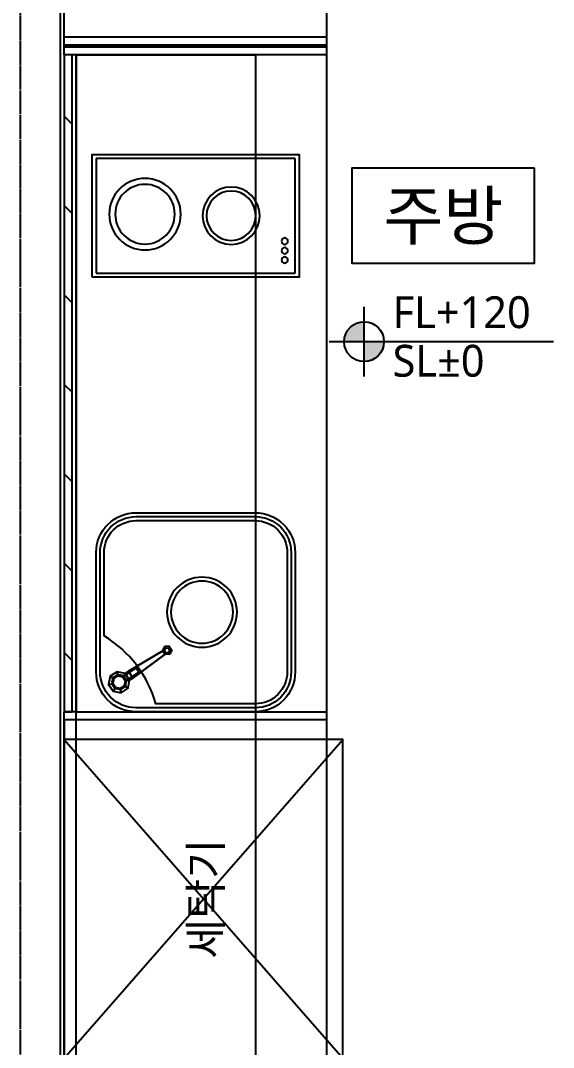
# Model space of a CAD drawing. Extents: x 42284 to 53516, y 22095 to 40513.
# Drawn here: x 46121 to 47460, y 27500 to 30080 of the extents above; entities that cross this region are included whole.
import ezdxf
from ezdxf.enums import TextEntityAlignment as Align

# ---------------------------------------------------------------- set-up
doc = ezdxf.new("R2010")
doc.units = 0
doc.header["$MEASUREMENT"] = 0
doc.linetypes.add('UP-ADD-LT-1', pattern=[62, 60, -1, 0, -1])
doc.linetypes.add('UP-ADD-LT-6', pattern=[1.5, 1, -0.5])
for name, color, linetype in [('25B_A-CEN', 1, 'UP-ADD-LT-1'), ('25B_A-CON', 2, 'Continuous'), ('25B_A-MC', 171, 'Continuous'), ('25B_AA-XXXX-TEXT', 3, 'Continuous'), ('25B_DEFPOINT', 163, 'Continuous'), ('25B_F-KIT', 6, 'Continuous'), ('25B_SYM', 7, 'Continuous'), ('25B_X-25$0$02_F-KIT', 6, 'Continuous'), ('25B_X-25$0$AA-FFXM-KICH', 4, 'Continuous'), ('25B_X-25$0$AA-XXXX-FINL', 6, 'Continuous'), ('25B_X-55$0$02_F-KIT', 6, 'Continuous')]:
    doc.layers.add(name, color=color, linetype=linetype)
doc.styles.add('UP-A31-REDRAW', font='malgun.ttf')

msp = doc.modelspace()

# ---------------------------------------------------------------- hatches: boundary and pattern name
at = {"layer": '25B_SYM'}
h = msp.add_hatch(color=256, dxfattribs=at)
h.paths.add_polyline_path([(46934.1, 29273.2), (46984.1, 29273.2), (46984.1, 29323.2, 0.414214)])
h.paths.add_polyline_path([(46984.1, 29273.2), (46984.1, 29223.2, 0.414214), (47034.1, 29273.2)])
at = {"layer": '25B_X-25$0$AA-XXXX-FINL'}
h = msp.add_hatch(dxfattribs=at)
h.set_pattern_fill('ANSI31', color=5, scale=50, angle=810)
h.set_pattern_definition([(135, (46120.87, 25683.68), (-112.253, -112.253), [])])
h.paths.add_polyline_path([(46230.9, 29993.6), (46230.9, 28343.6), (46250.9, 28343.6), (46250.9, 29993.6)])

# ---------------------------------------------------------------- linework, layer by layer
at = {"layer": '25B_A-CEN'}
msp.add_line((46120.9, 25683.7), (46120.9, 34366.1), dxfattribs=at)
at = {"layer": '25B_A-CON'}
msp.add_line((46220.9, 26003.6), (46220.9, 34143.6), dxfattribs=at)
at = {"layer": '25B_A-MC'}
for p, q in [((46230.9, 29993.6), (46230.9, 34366.1)), ((46260.9, 29993.6), (46230.9, 29993.6)), ((46260.9, 29993.6), (46260.9, 28343.6)), ((46230.9, 25683.7), (46230.9, 28343.6)), ((46260.9, 28343.6), (46230.9, 28343.6))]:
    msp.add_line(p, q, dxfattribs=at)
at = {"layer": '25B_F-KIT', "color": 5, "linetype": 'UP-ADD-LT-6'}
msp.add_lwpolyline([(46710.9, 27243.6), (46260.9, 27243.6), (46260.9, 29993.6), (46710.9, 29993.6)], close=True, dxfattribs=at)
at = {"layer": '25B_SYM'}
for p, q in [((46984.1, 29185.7), (46984.1, 29360.7)), ((46896.6, 29273.2), (47460, 29273.2))]:
    msp.add_line(p, q, dxfattribs=at)
msp.add_lwpolyline([(47411.3, 29709.8), (47411.3, 29469.8), (46954.5, 29469.8), (46954.5, 29709.8), (47411.3, 29709.8)], dxfattribs=at)
msp.add_circle((46984.1, 29273.2), 50, dxfattribs=at)
at = {"layer": '25B_X-25$0$02_F-KIT'}
for p, q in [((46890.9, 29993.6), (46890.9, 32513.6)), ((46230.9, 30038.6), (46890.9, 30038.6)), ((46230.9, 30018.6), (46890.9, 30018.6)), ((46230.9, 30013.6), (46890.9, 30013.6)), ((46890.9, 28323.6), (46890.9, 28343.6))]:
    msp.add_line(p, q, dxfattribs=at)
for points in [[(46260.9, 28343.6), (46890.9, 28343.6), (46890.9, 29993.6), (46260.9, 29993.6)], [(46230.9, 27243.6), (46890.9, 27243.6), (46890.9, 28323.6), (46230.9, 28323.6)]]:
    msp.add_lwpolyline(points, close=True, dxfattribs=at)
at = {"layer": '25B_X-25$0$AA-FFXM-KICH', "color": 8, "linetype": 'Continuous', "ltscale": 0.5, "extrusion": (0, 0, -1)}
msp.add_line((46384.4, 28420.7), (46417.8, 28442.8), dxfattribs=at)
at = {"layer": '25B_X-25$0$AA-FFXM-KICH', "color": 8, "linetype": 'ByBlock', "ltscale": 2, "extrusion": (0, 0, -1)}
for points in [[(-46810.9, 28743.6), (-46810.9, 28443.6, 0.414214), (-46710.9, 28343.6), (-46410.9, 28343.6, 0.414214), (-46310.9, 28443.6), (-46310.9, 28743.6, 0.414214), (-46410.9, 28843.6), (-46710.9, 28843.6, 0.414214)], [(-46800.9, 28743.6), (-46800.9, 28443.6, 0.414214), (-46710.9, 28353.6), (-46410.9, 28353.6, 0.414214), (-46320.9, 28443.6), (-46320.9, 28743.6, 0.414214), (-46410.9, 28833.6), (-46710.9, 28833.6, 0.414214)], [(-46790.9, 28743.6), (-46790.9, 28443.6, 0.414214), (-46710.9, 28363.6), (-46460.9, 28363.6, -0.18912), (-46330.9, 28534), (-46330.9, 28743.6, 0.414214), (-46410.9, 28823.6), (-46710.9, 28823.6, 0.414214)]]:
    msp.add_lwpolyline(points, format="xyb", close=True, dxfattribs=at)
at = {"layer": '25B_X-25$0$AA-FFXM-KICH', "color": 8, "linetype": 'Continuous', "ltscale": 0.5, "extrusion": (0, 0, -1)}
for points in [[(-46353.3, 28395.2), (-46373.6, 28391), (-46390.9, 28402.5), (-46395, 28422.8), (-46383.6, 28440), (-46363.3, 28444.1), (-46346, 28432.7), (-46341.9, 28412.4)], [(-46359.4, 28404.1), (-46371.6, 28401.6), (-46381.9, 28408.5), (-46384.4, 28420.7), (-46377.5, 28431), (-46365.4, 28433.5), (-46355, 28426.7), (-46352.5, 28414.5)], [(-46359.4, 28404.1), (-46371.6, 28401.6), (-46381.9, 28408.5), (-46384.4, 28420.7), (-46377.5, 28431), (-46365.4, 28433.5), (-46355, 28426.7), (-46352.5, 28414.5)]]:
    msp.add_lwpolyline(points, close=True, dxfattribs=at)
at = {"layer": '25B_X-25$0$AA-FFXM-KICH', "color": 8, "linetype": 'ByBlock', "ltscale": 2, "extrusion": (0, 0, -1)}
for radius in [88, 78]:
    msp.add_circle((-46576.8, 28593.6), radius, dxfattribs=at)
at = {"layer": '25B_X-25$0$AA-FFXM-KICH', "color": 8, "linetype": 'Continuous', "ltscale": 0.5, "extrusion": (0, 0, -1)}
msp.add_circle((-46368.5, 28418.2), 18, dxfattribs=at)
at = {"layer": '25B_X-25$0$AA-FFXM-KICH', "color": 8, "linetype": 'Continuous', "ltscale": 0.5}
for points, invisible_edges in [([(46485.6, 28503.4), (46483, 28507.2), (46477.9, 28496.9), (46478.2, 28496.4)], 8), ([(46478.2, 28496.4), (46478.2, 28496.4), (46482.5, 28497.2), (46485.6, 28503.4)], 8), ([(46493.2, 28491.9), (46486.3, 28491.5), (46482.5, 28497.2), (46485.6, 28503.4)], 8), ([(46484.2, 28487.4), (46483.9, 28487.8), (46483.9, 28487.8), (46486.3, 28491.5)], 8), ([(46486.3, 28491.5), (46493.2, 28491.9), (46495.7, 28488), (46484.2, 28487.4)], 8), ([(46485.6, 28503.4), (46492.4, 28503.8), (46496.2, 28498), (46493.2, 28491.9)], 8), ([(46352.5, 28414.5), (46355, 28426.7), (46365.4, 28433.5), (46377.5, 28431)], 8), ([(46359.4, 28404.1), (46352.5, 28414.5), (46377.5, 28431), (46384.4, 28420.7)], 10), ([(46384.4, 28420.7), (46381.9, 28408.5), (46371.6, 28401.6), (46359.4, 28404.1)], 8)]:
    msp.add_3dface(points, dxfattribs=dict(at, invisible_edges=invisible_edges))
for points in [[(46483, 28507.2), (46485.6, 28503.4), (46492.4, 28503.8), (46494.5, 28507.9)], [(46494.5, 28507.9), (46500.8, 28498.3), (46496.2, 28498), (46492.4, 28503.8)], [(46403.4, 28428.3), (46391.9, 28445.5), (46478.2, 28496.4), (46483.9, 28487.8)], [(46478.2, 28496.4), (46478.2, 28496.4), (46391.9, 28445.5)], [(46478.2, 28496.4), (46391.9, 28445.5), (46403.4, 28428.3), (46483.9, 28487.8)], [(46483.9, 28487.8), (46483.9, 28487.8), (46403.4, 28428.3)], [(46478.2, 28496.4), (46477.9, 28496.9), (46484.2, 28487.4), (46483.9, 28487.8)], [(46482.5, 28497.2), (46478.2, 28496.4), (46483.9, 28487.8), (46486.3, 28491.5)], [(46495.7, 28488), (46493.2, 28491.9), (46496.2, 28498), (46500.8, 28498.3)], [(46341.9, 28412.4), (46352.5, 28414.5), (46355, 28426.7), (46346, 28432.7)], [(46346, 28432.7), (46355, 28426.7), (46365.4, 28433.5), (46363.3, 28444.1)], [(46383.6, 28440), (46363.3, 28444.1), (46365.4, 28433.5), (46377.5, 28431)], [(46377.5, 28431), (46384.4, 28420.7), (46417.8, 28442.8), (46410.9, 28453.1)], [(46417.8, 28442.8), (46410.9, 28453.1), (46377.5, 28431), (46384.4, 28420.7)], [(46410.9, 28453.1), (46377.5, 28431), (46377.5, 28431), (46410.9, 28453.1)], [(46383.6, 28440), (46391.9, 28445.5), (46391.9, 28445.5), (46377.5, 28431)], [(46391.9, 28445.5), (46377.5, 28431), (46384.4, 28420.7), (46403.4, 28428.3)], [(46395, 28422.8), (46384.4, 28420.7), (46377.5, 28431), (46383.6, 28440)], [(46383.6, 28440), (46391.9, 28445.5), (46403.4, 28428.3), (46395, 28422.8)], [(46384.4, 28420.7), (46417.8, 28442.8), (46384.4, 28420.7)], [(46403.4, 28428.3), (46395, 28422.8), (46384.4, 28420.7), (46403.4, 28428.3)], [(46353.3, 28395.2), (46341.9, 28412.4), (46352.5, 28414.5), (46359.4, 28404.1)], [(46373.6, 28391), (46371.6, 28401.6), (46359.4, 28404.1), (46353.3, 28395.2)], [(46390.9, 28402.5), (46381.9, 28408.5), (46371.6, 28401.6), (46373.6, 28391)], [(46390.9, 28402.5), (46395, 28422.8), (46384.4, 28420.7), (46381.9, 28408.5)]]:
    msp.add_3dface(points, dxfattribs=at)
at = {"layer": '25B_X-25$0$AA-XXXX-FINL', "color": 8, "extrusion": (0, 0, -1)}
for p, q in [((46810.9, 29733.6), (46310.9, 29733.6)), ((46810.9, 29733.6), (46310.9, 29733.6)), ((46310.9, 29733.6), (46310.9, 29445.6)), ((46810.9, 29445.6), (46810.9, 29733.6)), ((46310.9, 29445.6), (46810.9, 29445.6)), ((46310.9, 29445.6), (46810.9, 29445.6))]:
    msp.add_line(p, q, dxfattribs=at)
at = {"layer": '25B_X-25$0$AA-XXXX-FINL', "color": 5}
msp.add_lwpolyline([(46230.9, 29993.6), (46230.9, 28343.6), (46250.9, 28343.6), (46250.9, 29993.6), (46230.9, 29993.6)], dxfattribs=at)
at = {"layer": '25B_X-25$0$AA-XXXX-FINL', "color": 8, "extrusion": (0, 0, -1)}
msp.add_lwpolyline([(-46300.9, 29435.6), (-46300.9, 29743.6), (-46820.9, 29743.6), (-46820.9, 29435.6)], close=True, dxfattribs=at)
msp.add_lwpolyline([(-46300.9, 29435.6), (-46300.9, 29743.6), (-46820.9, 29743.6), (-46820.9, 29435.6)], close=True, dxfattribs=at)
for centre, radius in [((-46433.6, 29593.4), 89.9), ((-46433.6, 29593.4), 89.9), ((-46433.6, 29593.4), 74.9), ((-46433.6, 29593.4), 74.9), ((-46650.1, 29589.6), 72), ((-46650.1, 29589.6), 62), ((-46784.7, 29525.7), 8.02), ((-46784.7, 29501.7), 8.02), ((-46784.7, 29478.3), 8.02)]:
    msp.add_circle(centre, radius, dxfattribs=at)
at = {"layer": '25B_X-55$0$02_F-KIT'}
for p, q in [((46230.9, 27473.6), (46930.9, 28273.6)), ((46230.9, 28273.6), (46930.9, 27473.6))]:
    msp.add_line(p, q, dxfattribs=at)
msp.add_lwpolyline([(46230.9, 27473.6), (46930.9, 27473.6), (46930.9, 28273.6), (46230.9, 28273.6)], close=True, dxfattribs=at)

# ---------------------------------------------------------------- texts
at = {"layer": '25B_AA-XXXX-TEXT', "style": 'UP-A31-REDRAW'}
msp.add_text('주방', height=120, dxfattribs=at).set_placement((47183.2, 29589.8), align=Align.MIDDLE_CENTER)
at = {"layer": '25B_DEFPOINT', "style": 'UP-A31-REDRAW'}
msp.add_text('세탁기', height=80, rotation=90, dxfattribs=at).set_placement((46586.1, 27873.6), align=Align.MIDDLE_CENTER)
at = {"layer": '25B_SYM', "color": 7, "style": 'UP-A31-REDRAW'}
for s, p in [('FL+120', (47055.8, 29283.2)), ('SL±0', (47055.8, 29161.2))]:
    msp.add_text(s, height=80, dxfattribs=at).set_placement(p, align=Align.BOTTOM_LEFT)

doc.saveas('drawing.dxf')
